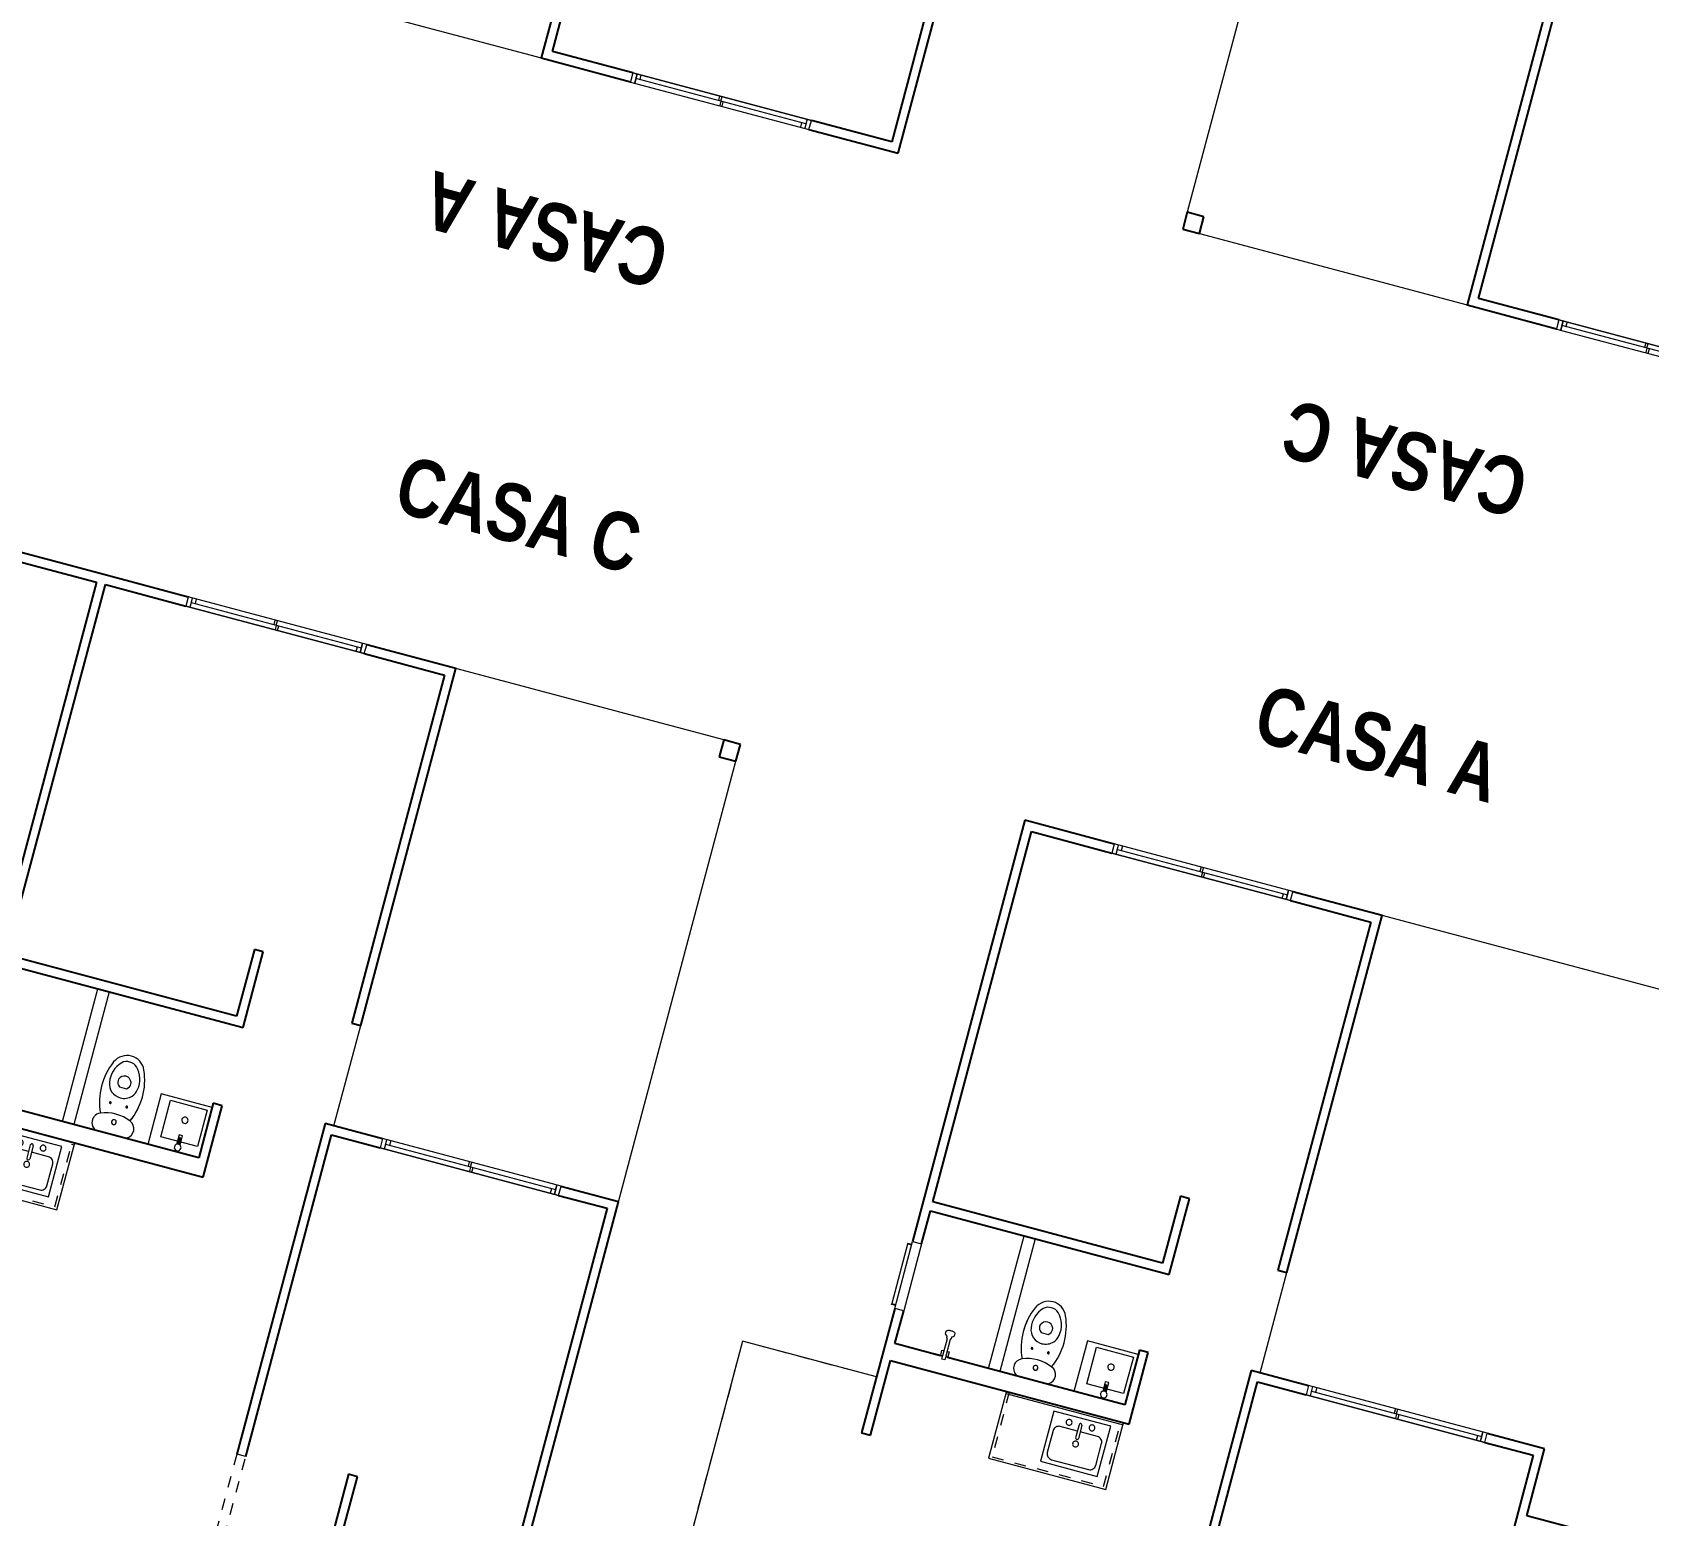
# Model space of a CAD drawing. Header units: metres. Extents: x 689715 to 690980, y 1005284 to 1006835.
# Drawn here: x 690704.75 to 690718.75, y 1005635.65 to 1005648.5 of the extents above; entities that cross this region are included whole.
import ezdxf

# ---------------------------------------------------------------- set-up
doc = ezdxf.new("R2010")
doc.units = ezdxf.units.M
doc.linetypes.add('Dash', pattern=[0.006, 0.003, -0.003])
doc.linetypes.add('Overhead', pattern=[0.00396875, 0.00238125, -0.0015875])
for name, color, linetype, lineweight in [('A-AREA', 250, 'Dash', 9), ('A-COLS', 52, 'Continuous', 9), ('A-DETL-GENF', 92, 'Continuous', 9), ('A-DETL-MEDM', 33, 'Continuous', 18), ('A-FLOR', 250, 'Continuous', 9), ('A-GENM', 13, 'Continuous', 9), ('A-GLAZ', 151, 'Continuous', 9), ('A-WALL', 250, 'Continuous', 9), ('G-ANNO-TEXT', 2, 'Continuous', 9), ('P-PIPE', 250, 'Continuous', 9), ('P-SANR-FIXT', 250, 'Continuous', 9), ('Q-CASE', 31, 'Continuous', 9), ('X1$0$A-FLOR', 250, 'Continuous', 9)]:
    doc.layers.add(name, color=color, linetype=linetype, lineweight=lineweight)
doc.layers.add('A-BLDG', color=7, linetype='Continuous')
doc.styles.add('ARIAL', font='arial.ttf')
doc.styles.add('Arial_B', font='', dxfattribs={"width": 0.8, "height": 0.5})
doc.styles.get('Arial_B').set_extended_font_data('Arial', bold=True)

# ---------------------------------------------------------------- blocks, each defined once
blk = doc.blocks.new('Window-Sliding - VENTANA DE 1_60 X 1_20-675561-PLANO CLAVE')
at = {"layer": 'A-GLAZ'}
for p, q in [((0.8003658304546725, 0.03999999999999999), (-0.7996341695453272, 0.03999999999999999)), ((-0.7996341695453272, 0.03999999999999999), (-0.7996341695453272, -0.04254999999902379)), ((-0.7996341695453272, 0.04000000000097636), (0.8003658304546725, 0.04000000000097636)), ((-0.7615341697799087, -0.04254999999902379), (-0.7615341697799087, 0.04000000000097636)), ((-0.7615341697799087, 0.04000000000097636), (-0.7615341697799087, -0.04254999999902379)), ((-0.7266091695452884, 0.04000000000097636), (-0.7266091695452884, -0.001274999999028649)), ((-0.02185916954532734, 0.04000000000097636), (-0.02185916954532734, -0.001274999999028649)), ((0.000365830454672653, -0.001274999999028649), (0.000365830454672653, 0.04000000000097636)), ((0.7622658304671645, 0.04000000000097636), (0.7622658304671645, -0.04254999999902379)), ((0.8003658304546725, -0.04254999999902379), (0.8003658304546725, 0.03999999999999999)), ((-0.7996341695453272, -0.04254999999902379), (0.8003658304546725, -0.04254999999902379)), ((-0.7996341695453272, -0.04254999999902379), (0.8003658304546725, -0.04254999999902379)), ((-0.7996341692992297, -0.04254999999902379), (0.8003658304556447, -0.04254999999902379)), ((0.7622658304671645, -0.001274999999028649), (-0.7615341697799086, -0.001274999999028649)), ((0.000365830454672653, -0.001274999999028649), (0.000365830454672653, -0.04254999999902379)), ((0.02259083045467268, -0.04254999999902379), (0.02259083045467268, -0.001274999999028649)), ((0.7273408304547152, -0.04254999999902379), (0.7273408304547152, -0.001274999999028649))]:
    blk.add_line(p, q, dxfattribs=at)
blk = doc.blocks.new('Window-Sliding - VENTANA DE 1_60 X 1_20-V1-PLANO CLAVE')
at = {"layer": 'A-GLAZ'}
for p, q in [((0.8003658304546725, 0.03999999999999999), (-0.7996341695453272, 0.03999999999999999)), ((-0.7996341695453272, 0.03999999999999999), (-0.7996341695453272, -0.0400000000000174)), ((-0.7996341695453272, 0.04000000000097636), (0.8003658304546725, 0.04000000000097636)), ((-0.7615341697799087, -0.04000000000001742), (-0.7615341697799087, 0.04000000000097636)), ((-0.7615341697799087, 0.04000000000097636), (-0.7615341697799087, -0.04000000000001743)), ((-0.7266091695452884, 0.04000000000097636), (-0.7266091695452884, -0.001274999999028649)), ((-0.02185916954532734, 0.04000000000097636), (-0.02185916954532734, -0.001274999999028649)), ((0.000365830454672653, -0.001274999999028649), (0.000365830454672653, 0.04000000000097636)), ((0.7622658304671645, 0.04000000000097636), (0.7622658304671645, -0.0400000000000134)), ((0.8003658304546725, -0.04000000000001214), (0.8003658304546725, 0.03999999999999999)), ((-0.7996341695453272, -0.04254999999902379), (0.8003658304546725, -0.04254999999902379)), ((-0.7996341695453272, -0.04254999999902379), (0.8003658304546725, -0.04254999999902379)), ((-0.7996341692992297, -0.04254999999902379), (0.8003658304556447, -0.04254999999902379)), ((0.7622658304671645, -0.001274999999028649), (-0.7615341697799086, -0.001274999999028649)), ((0.000365830454672653, -0.001274999999028649), (0.000365830454672653, -0.04000000000001475)), ((0.02259083045467268, -0.04000000000001475), (0.02259083045467268, -0.001274999999028649)), ((0.7273408304547152, -0.04000000000001343), (0.7273408304547152, -0.001274999999028649))]:
    blk.add_line(p, q, dxfattribs=at)
blk = doc.blocks.new('M_Ventana_Celosia 1 cuerpo - BAÑO-1121871-PLANO CLAVE')
at = {"layer": 'A-GLAZ'}
for p, q in [((-0.300000000000007, -0.04), (-0.300000000000007, 0.04)), ((-0.300000000000007, 0.04), (0.2999999999999924, 0.04)), ((-0.2750000000000072, 0.03999999999999969), (-0.2750000000000072, 0.07675334097780745)), ((-0.2750000000000072, 0.07675334097780745), (-0.2650000000000072, 0.07675334097780745)), ((-0.2650000000000072, 0.07675334097780745), (-0.2650000000000072, 0.03999999999999969)), ((0.2649999999999921, 0.07604623419662293), (-0.2650000000000081, 0.07604623419662293)), ((0.2649999999999926, 0.03999999999999973), (0.2649999999999926, 0.07675334097781016)), ((0.2749999999999926, 0.07675334097781016), (0.2649999999999926, 0.07675334097781016)), ((0.2749999999999926, 0.07675334097781016), (0.2749999999999926, 0.0399999999999997)), ((0.2999999999999924, 0.04), (0.2999999999999924, -0.04)), ((0.2999999999999924, -0.04), (-0.300000000000007, -0.04))]:
    blk.add_line(p, q, dxfattribs=at)
blk = doc.blocks.new('Asiento de WC con cisterna - Basado en muro _1_ - 700 x 370 mm-V7-PLANO CLAVE')
at = {"layer": 'P-SANR-FIXT'}
for p, q in [((0.08188709035935567, 0.5055635977873038), (0.09421954282716859, 0.493231145319493)), ((0.09421954282716859, 0.493231145319493), (0.1557804571728157, 0.493231145319493)), ((0.1557804571728157, 0.493231145319493), (0.1681124345074399, 0.5055631226541172)), ((-0.02187722138719559, 0.07499999999999994), (-0.02187722138719559, 0.08391989724035026)), ((-0.02187722138719559, 0.07499999999999994), (-0.02187722138719559, 0.08391989724035026)), ((0.2718772213871811, 0.0839198972403314), (0.2718772213871811, 0.07499999999999994)), ((0.2718772213871811, 0.0839198972403314), (0.2718772213871811, 0.07499999999999994))]:
    blk.add_line(p, q, dxfattribs=at)
for centre, radius, start, end in [((0.1263906931667725, 0.6279586832031133), 0.1500205755124663, 90.53114040896261, 156.2031105431063), ((0.1263906931667726, 0.627958683203113), 0.1500205755124664, 90.53114040896229, 156.2031105431058), ((0.1167033178664538, 0.6421242949030073), 0.08160219203835921, 84.16452320228078, 135.6026374064211), ((0.1236093068331425, 0.6279586832032669), 0.1500205755124664, 23.79688945691986, 89.46885958470654), ((0.1236093068331423, 0.6279586832032668), 0.1500205755124665, 23.79688945691951, 89.46885958470611), ((0.1332966821335287, 0.6421242949030073), 0.08160219203835917, 44.39736259357652, 95.8354767977185), ((0.5000422088294059, 0.4631829594189233), 0.5583911110627031, 156.2031105431048, 204.6060293370741), ((0.5000422088294061, 0.4631829594189232), 0.5583911110627032, 156.2031105431045, 204.6455084719933), ((0.2155035793955505, 0.5453808393940114), 0.2198801290422032, 135.6026374064219, 189.0939245400835), ((0.1249996889637568, 0.5385196732527052), 0.05811982397823022, 17.18294614083706, 162.8135445182307), ((0.03449642060443201, 0.5453808393940114), 0.2198801290422031, 350.9060754599147, 44.3973625935772), ((-0.2500422088294234, 0.4631829594189235), 0.5583911110627031, 335.3544915280072, 23.79688945691954), ((-0.2500422088294235, 0.4631829594189235), 0.5583911110627032, 335.3939706629263, 23.79688945691991), ((0.1249965700011368, 0.5308938083802591), 0.1282210170177353, 189.0939245400833, 270.0015327010727), ((0.1172424294186785, 0.5409189368466328), 0.0499999999999988, 162.8135445182306, 225.0000000000047), ((0.1250034299988457, 0.5308938083802591), 0.1282210170177353, 269.9984672994297, 317.5547232189022), ((0.1327570954481102, 0.5409184617134469), 0.05000000000000183, 314.9999999999996, 17.18294614083711), ((0.1250034299988457, 0.5308938083802591), 0.1282210170177355, 317.5547232189018, 350.9060754599144), ((0.0518305911706004, 0.3404140648905677), 0.007829715225314391, 1.272221872585407e-12, 180.0000000000004), ((0.0518305911706004, 0.3404140648905676), 0.007829715225314412, 179.9999999999999, 359.9999999999992), ((0.1997880414132113, 0.3404140648905682), 0.007829715225314409, 7.124442486478279e-13, 180.000000000004), ((0.1997880414132113, 0.3404140648905676), 0.007829715225314452, 179.9999999999995, 1.933777246329818e-12), ((0.0221904505495775, 0.1536969039532579), 0.0825275128411137, 113.1217691630647, 237.7255393616297), ((0.02219045054957754, 0.1536969039532579), 0.08252751284111375, 113.1217691630644, 237.7255393616293), ((0.1249999999999927, -0.08708317119861808), 0.3443382231803591, 66.87823083693358, 113.121769163063), ((0.1249999999982369, -0.08708317119446829), 0.3443382231758532, 112.6568070909436, 113.1217691630658), ((0.1256452486108077, 0.1862915561837395), 0.02088535773801652, 2.544443745170813e-14, 180), ((0.1256452486108077, 0.1862915561837395), 0.02088535773801541, 180, 5.088887490341627e-14), ((0.1249999999989467, -0.08708317120110491), 0.3443382231830575, 66.87823083693642, 67.34319290905344), ((0.2278095494504263, 0.1536969039532501), 0.08252751284111375, 302.2744606383561, 66.87823083693543), ((0.2278095494504263, 0.1536969039532501), 0.08252751284111372, 302.2744606383558, 66.87823083693507)]:
    blk.add_arc(centre, radius, start, end, dxfattribs=at)
blk = doc.blocks.new('Shower_System-Symmons-Dia-Shower-Tub_Spout - 2_5 GPM Flow Restrictor_ Chrome-789671-PLANO CLAVE')
at = {"layer": 'P-PIPE'}
for p, q in [((10.78847418490957, 5.64833240039586), (10.78847418490957, 5.673732400395861)), ((10.79472028818157, 5.642086297123863), (10.78847418490957, 5.64833240039586)), ((10.80742028818156, 5.634753948705157), (10.79472028818157, 5.642086297123863)), ((10.80742028818156, 5.620154265245772), (10.80742028818156, 5.634753948705157)), ((10.81377028818157, 5.463495703043542), (10.81377028818156, 5.614123166941712)), ((10.83917028818159, 5.614123166941712), (10.83917028818159, 5.463495703043542)), ((10.85822028818159, 5.642086297123863), (10.84552028818159, 5.634753948705158)), ((10.84552028818159, 5.634753948705158), (10.84552028818159, 5.620154265245772)), ((10.86446639145359, 5.648332400395861), (10.85822028818159, 5.642086297123863)), ((10.86446639145359, 5.673732400395862), (10.86446639145359, 5.648332400395861)), ((10.79472028818157, 5.458853730516862), (10.81200504935531, 5.463495703043542)), ((10.81200504935531, 5.463495703043542), (10.81377028818157, 5.463495703043542)), ((10.83917028818159, 5.463495703043542), (10.84093552700785, 5.463495703043542)), ((10.84093552700785, 5.463495703043542), (10.85822028818159, 5.458853730516863)), ((10.79472028818157, 5.455054265245675), (10.79472028818157, 5.458853730516862)), ((10.81377028818158, 5.455054265245715), (10.79472028818157, 5.455054265245715)), ((10.81377028818158, 5.429654265245681), (10.81377028818158, 5.455054265245715)), ((10.83917028818158, 5.429654265245681), (10.81377028818158, 5.429654265245681)), ((10.85822028818159, 5.455054265245715), (10.83917028818158, 5.455054265245715)), ((10.83917028818158, 5.455054265245715), (10.83917028818158, 5.429654265245681)), ((10.85822028818159, 5.458853730516863), (10.85822028818159, 5.455054265245715))]:
    blk.add_line(p, q, dxfattribs=at)
blk.add_open_spline([(10.78847418490957, 5.673732400395861), (10.78847654084586, 5.674601728311892), (10.78882015961313, 5.676313428696286), (10.79036904348912, 5.678832166529689), (10.79290117796723, 5.681205930820459), (10.79749763517924, 5.684101631818613), (10.80530575190709, 5.687059475227506), (10.81697131742473, 5.689164437133897), (10.82966575595639, 5.689597408816618), (10.8420135478714, 5.68831017386291), (10.8535677299157, 5.685208237250614), (10.86227323625739, 5.680183749285701), (10.86446050161287, 5.67590572018594), (10.86446639145359, 5.673732400395862)], degree=3, knots=[0, 0, 0, 0, 0.05263157894736842, 0.1052631578947368, 0.1578947368421053, 0.2105263157894737, 0.3157894736842105, 0.4210526315789473, 0.5263157894736842, 0.631578947368421, 0.7368421052631579, 0.868421052631579, 1, 1, 1, 1], dxfattribs=at)
for points in [[(10.81377028818156, 5.614123166941712), (10.81243554213799, 5.614630948917133), (10.81012839499278, 5.615792135391595), (10.80792105471739, 5.617888621405987), (10.80742151009942, 5.61939317255876), (10.80742028818156, 5.620154265245772)], [(10.84552028818159, 5.620154265245772), (10.84551906626373, 5.61939317255876), (10.84501952164576, 5.617888621405988), (10.84281218137037, 5.615792135391595), (10.84050503422517, 5.614630948917135), (10.83917028818159, 5.614123166941712)]]:
    blk.add_open_spline(points, degree=3, dxfattribs=at)
at = {"layer": 'P-SANR-FIXT'}
for p, q in [((10.73122028818158, 5.455054265245669), (10.73122028818158, 5.461404265245669)), ((10.73122028818158, 5.461404265245669), (10.79472028818157, 5.461404265245669)), ((10.79472028818157, 5.461404265245669), (10.79472028818157, 5.505854265245668)), ((10.79472028818157, 5.505854265245668), (10.81377028818157, 5.505854265245668)), ((10.83917028818158, 5.505854265245668), (10.85822028818158, 5.505854265245668)), ((10.85822028818158, 5.505854265245668), (10.85822028818158, 5.46140426524567)), ((10.85822028818158, 5.46140426524567), (10.92172028818158, 5.46140426524567)), ((10.92172028818158, 5.46140426524567), (10.92172028818158, 5.455054265245669))]:
    blk.add_line(p, q, dxfattribs=at)
blk = doc.blocks.new('M_PONTUS45_2017 - M_PONTUS45_2017-883207-PLANO CLAVE')
at = {"layer": 'A-GENM'}
for p, q in [((0.2279999999999978, 0.5280000000000005), (-0.2280000000000022, 0.5280000000000005)), ((-0.2280000000000022, 0.5280000000000005), (-0.2280000000000022, 0.07500000000000001)), ((-0.1359999999999999, 0.167995535799878), (-0.1359999999999999, 0.4948549201694228)), ((-0.1359999999999994, 0.4948549201694216), (0.1930000000000005, 0.4948549201694216)), ((0.1930000000000005, 0.4948549201694228), (0.1930000000000005, 0.167995535799878)), ((0.1930000000000005, 0.167995535799878), (-0.1359999999999999, 0.167995535799878))]:
    blk.add_line(p, q, dxfattribs=at)
at = {"layer": 'P-SANR-FIXT'}
for p, q in [((0.01334027428635848, 0.2253312500000225), (0.0133402742863582, 0.1390111950436073)), ((0.04366380000000099, 0.2253312500000224), (0.01334027428635848, 0.2253312500000225)), ((0.0221499999999993, 0.1999312500000069), (0.02214999999999903, 0.143680550901422)), ((0.03484999999999897, 0.1999312500000069), (0.0221499999999993, 0.1999312500000069)), ((0.03484999999999869, 0.1436805509014218), (0.03484999999999897, 0.1999312500000069)), ((0.0436638000000007, 0.1392898136295784), (0.04366380000000099, 0.2253312500000224))]:
    blk.add_line(p, q, dxfattribs=at)
for centre, radius, start, end in [((0.02850000000000183, 0.3600363776654815), 0.02717799999999874, 359.9999999999991, 179.9999999999995), ((0.02850000000000183, 0.3600363776654815), 0.02717799999999875, 179.9999999999999, 359.9999999999992), ((0.02850000000000062, 0.1150000000000157), 0.02937509999996869, 359.9999999999992, 179.9999999999995), ((0.02850000000000262, 0.1149999999999975), 0.02937509999998626, 77.51585301925981, 102.4841469807401), ((0.02850000000000062, 0.1150000000000157), 0.0293750999999687, 179.9999999999998, 359.9999999999993)]:
    blk.add_arc(centre, radius, start, end, dxfattribs=at)
blk = doc.blocks.new('M_Base Cabinet-Double Door Sink Unit - 105-535934-PLANO CLAVE')
at = {"layer": 'Q-CASE', "linetype": 'Dash'}
for p, q in [((-0.4812622950819733, -6.767919558114955e-17), (-0.4812622950819733, -0.5799999999999997)), ((0.5187377049180263, -0.5799999999999997), (0.5187377049180263, -6.767919558114955e-17)), ((-0.4812622950819733, -0.5799999999999997), (0.5187377049180263, -0.5799999999999997))]:
    blk.add_line(p, q, dxfattribs=at)
blk = doc.blocks.new('Counter Top w Sink Hole - 600mm Depth-798893-PLANO CLAVE')
at = {"layer": 'Q-CASE'}
for p, q in [((-1.200462295081971, 0), (-1.200462295081971, -0.5999999999999998)), ((-0.1504622950819716, -0.5999999999999998), (-0.1504622950819716, 0)), ((-1.200462295081969, -0.01904999999999946), (-0.1504622950819689, -0.01904999999999946)), ((-1.200462295081971, -0.5999999999999998), (-0.1504622950819716, -0.5999999999999998))]:
    blk.add_line(p, q, dxfattribs=at)
blk = doc.blocks.new('Fregadero de cocina - Isla - 510 x 450 mm-V14-PLANO CLAVE')
at = {"layer": 'P-SANR-FIXT'}
for p, q in [((-0.2393107594349382, 0.2273454011136385), (-0.2393107594349382, -0.22265459888635)), ((0.2706892405650619, 0.2273454011136385), (-0.2393107594349382, 0.2273454011136385)), ((0.00298924056506123, 0.1701954011136374), (0.00298924056506123, 0.05314540111363695)), ((0.0283892405650612, 0.1701954011136374), (0.0283892405650612, 0.05314540111363695)), ((0.2706892405650619, -0.22265459888635), (0.2706892405650619, 0.2273454011136386)), ((-0.2012107594349317, 0.06224540111364279), (-0.2012107594349317, -0.1337545988863613)), ((0.002989240565061231, 0.1130454011136345), (-0.1504107594349398, 0.1130454011136345)), ((0.1817892405650552, 0.1130454011136363), (0.02838924056506121, 0.1130454011136363)), ((0.2325892405650642, -0.1337545988863628), (0.2325892405650642, 0.06224540111362735)), ((-0.2393107594349382, -0.22265459888635), (0.2706892405650619, -0.22265459888635)), ((-0.1504107594349319, -0.1845545988863609), (0.1817892405650662, -0.1845545988863609))]:
    blk.add_line(p, q, dxfattribs=at)
for centre, radius, start, end in [((-0.08591075943493846, 0.1671166075596429), 0.0254000000000002, 359.9999999999996, 179.9999999999998), ((-0.08591075943493846, 0.1671166075596429), 0.02540000000000019, 180.0000000000001, 3.562221243239139e-13), ((0.01568924056506121, 0.1701954011136374), 0.0127, 359.9999999999996, 179.9999999999999), ((0.1172892405650611, 0.172313332320954), 0.02540000000000013, 359.9999999999996, 179.9999999999998), ((0.1172892405650611, 0.172313332320954), 0.02540000000000013, 180.0000000000001, 3.562221243239139e-13), ((-0.1504107594349399, 0.06224540111364263), 0.05079999999999229, 89.99999999999994, 180), ((0.01568924056506129, -5.66033779171555e-17), 0.02539999999999978, 359.9999999999996, 179.9999999999998), ((0.01568924056506129, -5.586524424723636e-17), 0.02539999999999978, 180.0000000000001, 3.053332494204976e-13), ((0.01568924056506121, 0.05314540111363695), 0.01269999999999997, 180, 5.088887490341627e-14), ((0.1817892405650552, 0.06224540111362734), 0.05080000000000862, 359.9999999999996, 90.00000000000006), ((-0.150410759434932, -0.1337545988863612), 0.05079999999999975, 179.9999999999997, 269.9999999999994), ((0.1817892405650661, -0.1337545988863628), 0.05079999999999806, 269.9999999999996, 2.544443745170813e-14)]:
    blk.add_arc(centre, radius, start, end, dxfattribs=at)
blk = doc.blocks.new('FRESNO A')
at = {"layer": 'A-AREA', "color": 141}
for p, q in [((1.549999999999883, 12.36000000000009), (0.3499999999999375, 12.3600000000001)), ((0.3499999999999375, 12.3600000000001), (0.3499999999999233, 8.410000000000096))]:
    blk.add_line(p, q, dxfattribs=at)
at = {"layer": 'A-FLOR', "color": 141}
for p, q in [((7.91749999999999, 17.34999999999998), (4.749999999999815, 17.34999999999998)), ((4.749999999999844, 13.25000000000011), (4.749999999999844, 14.15000000000011)), ((1.549999999999912, 12.36000000000009), (0.3499999999999375, 12.36000000000009)), ((0.3499999999999375, 12.36000000000009), (0.3499999999999375, 8.410000000000096))]:
    blk.add_line(p, q, dxfattribs=at)
at = {"layer": 'A-WALL', "color": 141, "lineweight": 25}
for p, q in [((2.349999999999866, 17.35000000000009), (1.549999999999912, 17.35000000000009)), ((1.549999999999912, 17.35000000000009), (1.549999999999883, 13.57500000000008)), ((1.62999999999991, 17.27000000000009), (2.349999999999866, 17.27000000000009)), ((1.629999999999924, 13.95000000000009), (1.62999999999991, 17.27000000000009)), ((4.749999999999872, 17.35000000000008), (3.949999999999861, 17.35000000000008)), ((3.949999999999861, 17.27000000000008), (4.66999999999986, 17.27000000000008)), ((4.66999999999986, 17.27000000000008), (4.66999999999986, 14.15000000000011)), ((4.749999999999858, 14.15000000000011), (4.749999999999872, 17.35000000000008)), ((3.689999999999898, 14.55000000000008), (3.689999999999912, 13.95000000000008)), ((3.769999999999897, 14.55000000000008), (3.689999999999898, 14.55000000000008)), ((3.769999999999897, 13.87000000000008), (3.769999999999897, 14.55000000000008)), ((4.66999999999986, 14.15000000000011), (4.749999999999858, 14.15000000000011)), ((3.689999999999898, 13.95000000000008), (1.62999999999991, 13.95000000000009)), ((1.62999999999991, 13.87000000000009), (3.769999999999897, 13.87000000000008)), ((1.629999999999868, 13.57500000000008), (1.629999999999868, 13.87000000000009)), ((3.689999999999898, 13.17000000000008), (3.689999999999912, 12.68000000000008)), ((3.769999999999897, 13.17000000000008), (3.689999999999898, 13.17000000000008)), ((3.769999999999897, 12.53000000000008), (3.769999999999897, 13.17000000000008)), ((5.185000000000002, 13.25000000000011), (4.66999999999986, 13.25000000000011)), ((4.66999999999986, 13.25000000000011), (4.66999999999986, 10.28681119365349)), ((4.749999999999858, 13.17000000000011), (5.185000000000002, 13.1700000000001)), ((4.749999999999858, 10.28681119365349), (4.749999999999858, 13.17000000000011)), ((7.299999999999912, 13.2500000000001), (6.785000000000011, 13.2500000000001)), ((6.785000000000011, 13.17000000000009), (7.219999999999914, 13.17000000000009)), ((7.219999999999914, 13.17000000000009), (7.219999999999914, 9.766811193653474)), ((7.299999999999912, 12.65000000000015), (7.299999999999912, 13.2500000000001)), ((1.549999999999883, 12.97500000000009), (1.549999999999883, 12.36000000000009)), ((1.629999999999868, 12.68000000000008), (1.629999999999868, 12.97500000000009)), ((2.038249999999877, 12.68000000000008), (1.629999999999868, 12.68000000000008)), ((3.689999999999898, 12.68000000000008), (2.10174999999991, 12.68000000000008)), ((8.849814697676877, 12.65000000000015), (7.299999999999912, 12.65000000000015)), ((1.629999999999868, 12.53000000000009), (3.769999999999897, 12.53000000000008)), ((1.629999999999868, 11.86000000000008), (1.629999999999868, 12.53000000000009)), ((1.549999999999883, 12.35998642538004), (1.549999999999855, 11.86000000000008)), ((1.549999999999855, 11.86000000000008), (1.629999999999868, 11.86000000000008))]:
    blk.add_line(p, q, dxfattribs=at)
at = {"layer": 'A-WALL', "color": 141}
for p, q in [((2.469999999999899, 12.68000000000008), (2.469999999999899, 13.87000000000009)), ((2.569999999999894, 13.87000000000008), (2.569999999999894, 12.68000000000008))]:
    blk.add_line(p, q, dxfattribs=at)
at = {"layer": 'A-GENM', "color": 141}
blk.add_blockref('M_PONTUS45_2017 - M_PONTUS45_2017-883207-PLANO CLAVE', (3.461999999999904, 12.60500000000008), dxfattribs=at)
at = {"layer": 'A-GLAZ', "color": 141}
for name, p, rotation in [('Window-Sliding - VENTANA DE 1_60 X 1_20-V1-PLANO CLAVE', (3.150365830454533, 17.31000000000008), 180), ('M_Ventana_Celosia 1 cuerpo - BAÑO-1121871-PLANO CLAVE', (1.589999999999876, 13.27500000000009), 89.99999999999991), ('Window-Sliding - VENTANA DE 1_60 X 1_20-675561-PLANO CLAVE', (5.985365830454683, 13.2100000000001), 180)]:
    blk.add_blockref(name, p, dxfattribs=dict(at, rotation=rotation))
at = {"layer": 'P-SANR-FIXT', "color": 141}
for name, p in [('Asiento de WC con cisterna - Basado en muro _1_ - 700 x 370 mm-V7-PLANO CLAVE', (2.7349999999999, 12.60500000000008)), ('Shower_System-Symmons-Dia-Shower-Tub_Spout - 2_5 GPM Flow Restrictor_ Chrome-789671-PLANO CLAVE', (-8.756470288181688, 7.224945734754492)), ('Fregadero de cocina - Isla - 510 x 450 mm-V14-PLANO CLAVE', (3.349310759434829, 12.24265459888645))]:
    blk.add_blockref(name, p, dxfattribs=at)
at = {"layer": 'Q-CASE', "color": 141}
for name, p in [('Counter Top w Sink Hole - 600mm Depth-798893-PLANO CLAVE', (3.870462295081865, 12.53000000000009)), ('M_Base Cabinet-Double Door Sink Unit - 105-535934-PLANO CLAVE', (3.176262295081855, 12.53000000000009))]:
    blk.add_blockref(name, p, dxfattribs=at)
at = {"layer": 'G-ANNO-TEXT', "color": 141, "insert": (3.261351614831241, 19.02872913707012), "char_height": 0.5, "width": 2.645568750000001, "attachment_point": 1, "style": 'Arial_B'}
blk.add_mtext('CASA A', dxfattribs=at)
blk = doc.blocks.new('M_MOLDURA SENCILLA PARA VENTANAS - Type 3-V3-PLANO CLAVE')
at = {"layer": 'A-GENM', "lineweight": 18}
for p, q in [((-0.6750000000000111, 0.09000000000000012), (-0.7750000000000058, 0.09000000000000012)), ((-0.7750000000000058, 0.09000000000000012), (-0.7750000000000058, 0.04000000000000011)), ((-0.7750000000000058, 0.04000000000000011), (-0.6750000000000111, 0.04000000000000011)), ((-0.6750000000000111, 0.04000000000000011), (-0.6750000000000111, 0.09000000000000012)), ((1.024999999999992, 0.09000000000000012), (0.9249999999999889, 0.09000000000000012)), ((0.9249999999999889, 0.09000000000000012), (0.9249999999999889, 0.04000000000000011)), ((0.9267500232635781, 0.04000000000000011), (1.024999999999992, 0.04000000000000011)), ((1.024999999999992, 0.04000000000000011), (1.024999999999992, 0.09000000000000012))]:
    blk.add_line(p, q, dxfattribs=at)
at = {"layer": 'A-GENM'}
blk.add_line((-0.675000000000008, 0.09000000000000001), (0.924999999999992, 0.09000000000000001), dxfattribs=at)
blk = doc.blocks.new('M_Opening-Door - 1_12 x 2_21 mm-891659-PLANO CLAVE')
at = {"layer": 'A-DETL-GENF', "linetype": 'Overhead'}
for p, q in [((0.5518113432835852, 0.04000000000000224), (-0.5681886567164147, 0.04000000000000224)), ((-0.5681886567164147, -0.03999999999999618), (0.5518113432835852, -0.03999999999999618))]:
    blk.add_line(p, q, dxfattribs=at)
at = {"layer": 'A-DETL-MEDM'}
for p, q in [((-0.5681886567164147, 0.04000000000000224), (-0.5681886567164147, -0.03999999999999618)), ((0.551811343283585, -0.03999999999999618), (0.551811343283585, 0.04000000000000224))]:
    blk.add_line(p, q, dxfattribs=at)
blk = doc.blocks.new('Counter Top w Sink Hole - 600mm Depth-V16-PLANO CLAVE')
at = {"layer": 'Q-CASE'}
for p, q in [((-1.200462295081971, 0), (-1.200462295081971, -0.5999999999999998)), ((-0.1504622950819716, -0.5999999999999998), (-0.1504622950819716, 0)), ((-1.200462295081969, -0.01904999999999946), (-1.175462295081984, -0.01904999999999946)), ((-0.175462295081975, -0.01904999999999946), (-0.1504622950819689, -0.01904999999999946)), ((-1.200462295081971, -0.5999999999999998), (-0.1504622950819716, -0.5999999999999998))]:
    blk.add_line(p, q, dxfattribs=at)
blk = doc.blocks.new('Sink - Utility - 455 mmx455 mm-V19-PLANO CLAVE')
at = {"layer": 'P-SANR-FIXT'}
for p, q in [((0.494128402543429, 0.2444437499999881), (0.00652716948617961, 0.2444437499999881)), ((0.006527169486180016, 0.2436499999999884), (0.4933346525434293, 0.2436499999999884)), ((0.02740438758579385, 0.2197088970073281), (0.006527169486180016, 0.2436499999999884)), ((0.02936875000000625, 0.2174562499999934), (0.02936875000000625, -0.2174562500000077)), ((0.4706312500000136, 0.2174562499999934), (0.02936875000000625, 0.2174562499999934)), ((0.4933346525434293, 0.2436499999999884), (0.4706312500000136, 0.2174562499999934)), ((0.4706312500000136, -0.2174562500000076), (0.4706312500000136, 0.2174562499999934)), ((0.4933346525434293, 0.2436499999999884), (0.4933346525434293, -0.2436500000000057)), ((0.4941284025434291, -0.2444437500000057), (0.4941284025434291, 0.2444437499999881)), ((0.02936875000000625, -0.2174562500000077), (0.006527169486180016, -0.2436500000000057)), ((0.4933346525434293, -0.2436500000000057), (0.006527169486180016, -0.2436500000000057)), ((0.006527169486179691, -0.2444437500000056), (0.4941284025434291, -0.2444437500000056)), ((0.02936875000000625, -0.2174562500000077), (0.4706312500000136, -0.2174562500000077)), ((0.4706312500000136, -0.2174562500000076), (0.4933346525434293, -0.2436500000000057))]:
    blk.add_line(p, q, dxfattribs=at)
for centre, radius, start, end in [((0.1301750000000063, -9.71852056014801e-15), 0.02000000000000002, 90.00000000000084, 269.9999999999999), ((0.1301750000000063, -9.718520560148014e-15), 0.01999999999999999, 89.99999999999997, 269.9999999999994), ((0.1301750000000063, -9.71852056014801e-15), 0.02, 269.9999999999999, 89.99999999999962), ((0.1301750000000063, -9.718520560148014e-15), 0.01999999999999999, 269.9999999999994, 89.9999999999993)]:
    blk.add_arc(centre, radius, start, end, dxfattribs=at)
blk = doc.blocks.new('Asiento de WC con cisterna - Basado en muro _1_ - 700 x 370 mm-V23-PLANO CLAVE')
at = {"layer": 'P-SANR-FIXT'}
for p, q in [((0.08188709035935567, 0.5055635977873038), (0.09421954282716859, 0.493231145319493)), ((0.09421954282716859, 0.493231145319493), (0.1557804571728157, 0.493231145319493)), ((0.1557804571728157, 0.493231145319493), (0.1681124345074399, 0.5055631226541172)), ((-0.02187722138719559, 0.07499999999999994), (-0.02187722138719559, 0.08391989724035026)), ((-0.02187722138719559, 0.07499999999999994), (-0.02187722138719559, 0.08391989724035026)), ((0.2718772213871811, 0.0839198972403314), (0.2718772213871811, 0.07499999999999994)), ((0.2718772213871811, 0.0839198972403314), (0.2718772213871811, 0.07499999999999994))]:
    blk.add_line(p, q, dxfattribs=at)
for centre, radius, start, end in [((0.1263906931667725, 0.6279586832031133), 0.1500205755124663, 90.53114040896261, 156.2031105431063), ((0.1263906931667726, 0.627958683203113), 0.1500205755124664, 90.53114040896229, 156.2031105431058), ((0.1167033178664538, 0.6421242949030073), 0.08160219203835921, 84.16452320228078, 135.6026374064211), ((0.1236093068331425, 0.6279586832032669), 0.1500205755124664, 23.79688945691986, 89.46885958470654), ((0.1236093068331423, 0.6279586832032668), 0.1500205755124665, 23.79688945691951, 89.46885958470611), ((0.1332966821335287, 0.6421242949030073), 0.08160219203835917, 44.39736259357652, 95.8354767977185), ((0.5000422088294059, 0.4631829594189233), 0.5583911110627031, 156.2031105431048, 204.6060293370741), ((0.5000422088294061, 0.4631829594189232), 0.5583911110627032, 156.2031105431045, 204.6455084719933), ((0.2155035793955505, 0.5453808393940114), 0.2198801290422032, 135.6026374064219, 189.0939245400835), ((0.1249996889637568, 0.5385196732527052), 0.05811982397823022, 17.18294614083706, 162.8135445182307), ((0.03449642060443201, 0.5453808393940114), 0.2198801290422031, 350.9060754599147, 44.3973625935772), ((-0.2500422088294234, 0.4631829594189235), 0.5583911110627031, 335.3544915280072, 23.79688945691954), ((-0.2500422088294235, 0.4631829594189235), 0.5583911110627032, 335.3939706629263, 23.79688945691991), ((0.1249965700011368, 0.5308938083802591), 0.1282210170177353, 189.0939245400833, 270.0015327010727), ((0.1172424294186785, 0.5409189368466328), 0.0499999999999988, 162.8135445182306, 225.0000000000047), ((0.1250034299988457, 0.5308938083802591), 0.1282210170177353, 269.9984672994297, 317.5547232189022), ((0.1327570954481102, 0.5409184617134469), 0.05000000000000183, 314.9999999999996, 17.18294614083711), ((0.1250034299988457, 0.5308938083802591), 0.1282210170177355, 317.5547232189018, 350.9060754599144), ((0.0518305911706004, 0.3404140648905677), 0.007829715225314391, 1.272221872585407e-12, 180.0000000000004), ((0.0518305911706004, 0.3404140648905676), 0.007829715225314412, 179.9999999999999, 359.9999999999992), ((0.1997880414132113, 0.3404140648905682), 0.007829715225314409, 7.124442486478279e-13, 180.000000000004), ((0.1997880414132113, 0.3404140648905676), 0.007829715225314452, 179.9999999999995, 1.933777246329818e-12), ((0.0221904505495775, 0.1536969039532579), 0.0825275128411137, 154.6563592292531, 237.7255393616297), ((0.02219045054957754, 0.1536969039532579), 0.08252751284111375, 154.6563592292528, 237.7255393616293), ((0.0221904505495775, 0.1536969039532579), 0.08252751284111358, 113.1217691630648, 152.7085966280277), ((0.02219045054957754, 0.1536969039532579), 0.0825275128411136, 113.1217691630644, 152.12444461328), ((0.1249999999999927, -0.08708317119861808), 0.3443382231803591, 66.87823083693358, 113.121769163063), ((0.1249999999982369, -0.08708317119446829), 0.3443382231758532, 112.6568070909436, 113.1217691630658), ((0.1256452486108077, 0.1862915561837395), 0.02088535773801652, 2.544443745170813e-14, 180), ((0.1256452486108077, 0.1862915561837395), 0.02088535773801541, 180, 5.088887490341627e-14), ((0.1249999999989467, -0.08708317120110491), 0.3443382231830575, 66.87823083693642, 67.34319290905344), ((0.2278095494504263, 0.1536969039532501), 0.08252751284111375, 302.2744606383561, 66.87823083693543), ((0.2278095494504263, 0.1536969039532501), 0.08252751284111372, 302.2744606383558, 66.87823083693507)]:
    blk.add_arc(centre, radius, start, end, dxfattribs=at)
blk = doc.blocks.new('M_Rectangular Column - 25X25-664251-PLANO CLAVE')
at = {"layer": 'A-COLS'}
for p, q in [((0.1250000000000005, 0.1250000000000036), (-0.1249999999999997, 0.1250000000000036)), ((-0.1249999999999997, 0.1250000000000036), (-0.1249999999999997, -0.1249999999999954)), ((0.1250000000000005, -0.1249999999999954), (0.1250000000000005, 0.1250000000000036)), ((-0.1249999999999997, -0.1249999999999954), (0.1250000000000005, -0.1249999999999954))]:
    blk.add_line(p, q, dxfattribs=at)
blk = doc.blocks.new('FRESNO C')
at = {"layer": 'A-AREA', "color": 141}
for p, q in [((7.300000000000068, 5.250000000000028), (7.300000000000068, 6.204096295797683)), ((4.749999999999972, 5.000000000000014), (7.050000000000239, 5.000000000000014))]:
    blk.add_line(p, q, dxfattribs=at)
at = {"layer": 'A-COLS', "color": 141, "lineweight": 25}
for p, q in [((7.300000000000068, 17.35000000000001), (7.150000000000063, 17.35000000000001)), ((7.150000000000063, 17.35000000000001), (7.150000000000063, 17.2)), ((7.300000000000068, 17.2), (7.300000000000068, 17.35000000000001)), ((7.150000000000063, 17.2), (7.300000000000068, 17.2)), ((7.250000000000242, 5.200000000000031), (7.10000000000025, 5.200000000000031)), ((7.10000000000025, 5.200000000000031), (7.10000000000025, 5.050000000000026)), ((7.250000000000242, 5.050000000000026), (7.250000000000242, 5.200000000000031)), ((7.10000000000025, 5.050000000000026), (7.250000000000242, 5.050000000000026))]:
    blk.add_line(p, q, dxfattribs=at)
at = {"layer": 'A-FLOR', "color": 141}
for p, q in [((7.150000000000063, 17.35000000000001), (4.749999999999915, 17.35000000000001)), ((7.300000000000068, 13.25000000000001), (7.300000000000068, 17.2)), ((4.749999999999915, 13.25000000000003), (4.749999999999915, 14.15000000000002)), ((-1.193711796076968e-12, 6.654096295797714), (0.9499999999999886, 6.654096295797714)), ((-1.193711796076968e-12, 6.208192591595392), (1.549999999998761, 6.208192591595392)), ((7.300000000000068, 5.250000000000028), (7.300000000000068, 6.204096295797683)), ((4.749999999999972, 5.162048147898872), (4.749999999999972, 6.142048147898862)), ((4.749999999999986, 5.000000000000028), (7.050000000000239, 5.000000000000028))]:
    blk.add_line(p, q, dxfattribs=at)
at = {"layer": 'A-WALL', "color": 141, "lineweight": 25}
for p, q in [((2.349999999999937, 17.35000000000001), (1.549999999999898, 17.34999999999991)), ((1.629999999999981, 17.27000000000001), (2.349999999999937, 17.27000000000001)), ((1.629999999999967, 13.95000000000002), (1.629999999999981, 17.27000000000001)), ((4.749999999999943, 17.35000000000001), (3.949999999999946, 17.35000000000001)), ((3.949999999999946, 17.27000000000001), (4.669999999999945, 17.27)), ((4.669999999999945, 17.27), (4.669999999999931, 14.15000000000002)), ((4.749999999999943, 14.15000000000002), (4.749999999999943, 17.35000000000001)), ((3.689999999999969, 14.55), (3.689999999999969, 13.95)), ((3.769999999999968, 14.55), (3.689999999999969, 14.55)), ((3.769999999999968, 13.87), (3.769999999999968, 14.55)), ((4.669999999999931, 14.15000000000002), (4.749999999999943, 14.15000000000002)), ((3.689999999999969, 13.95), (1.629999999999939, 13.95000000000002)), ((1.629999999999939, 12.68000000000002), (1.629999999999953, 13.87000000000002)), ((1.629999999999939, 13.87000000000002), (3.769999999999968, 13.87)), ((3.689999999999969, 13.17), (3.689999999999969, 12.68000000000001)), ((3.769999999999968, 13.17), (3.689999999999969, 13.17)), ((3.769999999999968, 12.53000000000002), (3.769999999999968, 13.17)), ((5.185000000000088, 13.25000000000003), (4.669999999999931, 13.25000000000003)), ((4.669999999999931, 13.25000000000003), (4.669999999999959, 10.28681119365341)), ((4.749999999999943, 13.17000000000003), (5.185000000000088, 13.17000000000003)), ((4.749999999999943, 10.28681119365341), (4.749999999999943, 13.17000000000003)), ((7.300000000000068, 13.25000000000001), (6.785000000000082, 13.25000000000001)), ((6.785000000000082, 13.17000000000003), (7.220000000000084, 13.17000000000003)), ((7.220000000000084, 13.17000000000003), (7.220000000000084, 9.766811193653396)), ((7.300000000000068, 6.204096295797683), (7.300000000000068, 13.25000000000001)), ((3.689999999999969, 12.68000000000001), (1.629999999999939, 12.68000000000002)), ((-6.536993168992922e-13, 12.53000000000002), (1.549004298725237, 12.53000000000002)), ((1.549999999999926, 12.53000000000002), (3.769999999999968, 12.53000000000002)), ((5.650000000000006, 10.3668111936534), (5.650000000000006, 9.086811193653418)), ((5.730000000000004, 10.3668111936534), (5.650000000000006, 10.3668111936534)), ((5.730000000000004, 9.766811193653396), (5.730000000000004, 10.3668111936534)), ((1.669999999999931, 10.08), (0.699999999999477, 10.08000000000001)), ((0.699999999999477, 10.08000000000001), (0.699999999999477, 10.00000000000001)), ((1.669999999999931, 5.080000000000027), (1.669999999999931, 10.08)), ((0.699999999999477, 10.00000000000001), (1.54999999999994, 10.00000000000001)), ((1.54999999999994, 10.00000000000001), (1.549999999999926, 6.80409629579772)), ((7.220000000000084, 9.766811193653396), (5.730000000000004, 9.766811193653396)), ((5.730000000000004, 9.086811193653418), (5.730000000000018, 9.686811193653412)), ((5.730000000000004, 9.686811193653412), (7.220000000000084, 9.686811193653398)), ((7.220000000000084, 9.686811193653398), (7.220000000000056, 6.284096295797681)), ((4.669999999999959, 9.166811193653416), (4.669999999999987, 6.142048147898862)), ((4.749999999999972, 6.284096295797681), (4.749999999999957, 9.166811193653416)), ((5.650000000000006, 9.086811193653418), (5.730000000000004, 9.086811193653418)), ((1.549999999999926, 6.80409629579772), (0.9499999999999886, 6.804096295797706)), ((0.9499999999999886, 6.804096295797706), (0.9499999999999886, 6.654096295797714)), ((0.9499999999999886, 6.654096295797714), (1.549999999999926, 6.654096295797714)), ((1.549999999999926, 6.654096295797714), (1.549999999999926, 5.000000000000028)), ((5.185000000000031, 6.284096295797681), (4.749999999999972, 6.284096295797696)), ((4.749999999999972, 6.204096295797697), (5.185000000000031, 6.204096295797697)), ((4.749999999999972, 6.142048147898862), (4.749999999999972, 6.204096295797697)), ((7.220000000000056, 6.284096295797681), (6.785000000000025, 6.284096295797681)), ((6.785000000000025, 6.204096295797683), (7.300000000000068, 6.204096295797683)), ((4.669999999999987, 6.142048147898862), (4.749999999999972, 6.142048147898862)), ((2.349999999999923, 5.080000000000027), (1.669999999999931, 5.080000000000027)), ((4.669999999999987, 5.080000000000027), (3.949999999999932, 5.080000000000027)), ((4.669999999999987, 5.162048147898858), (4.669999999999987, 5.080000000000027)), ((4.749999999999972, 5.162048147898858), (4.669999999999987, 5.162048147898858)), ((4.749999999999972, 5.000000000000028), (4.749999999999972, 5.162048147898858)), ((1.549999999999926, 5.000000000000028), (2.349999999999923, 5.000000000000028)), ((3.949999999999932, 5.000000000000028), (4.749999999999972, 5.000000000000028))]:
    blk.add_line(p, q, dxfattribs=at)
at = {"layer": 'A-WALL', "color": 141}
for p, q in [((2.46999999999997, 12.68000000000001), (2.46999999999997, 13.87000000000002)), ((2.569999999999965, 13.87000000000002), (2.569999999999965, 12.68000000000001))]:
    blk.add_line(p, q, dxfattribs=at)
at = {"layer": 'X1$0$A-FLOR', "color": 141}
for p, q in [((4.749999999999815, 5.000000000000014), (4.749999999999815, -1.4210854715202e-14)), ((5.649999999999821, -1.4210854715202e-14), (5.649999999999807, 5.000000000000014)), ((6.449999999999903, 5.000000000000014), (6.449999999999918, -1.4210854715202e-14)), ((7.049999999999898, -1.4210854715202e-14), (7.049999999999898, 5.000000000000014)), ((0.49999999999973, -1.80000000000004), (7.049999999999898, -1.800000000000026)), ((0.4999999999997158, -2.40000000000002), (3.999999999999815, -2.40000000000002)), ((0.4999999999997158, -2.550000000000026), (3.999999999999815, -2.550000000000026))]:
    blk.add_line(p, q, dxfattribs=at)
for centre, radius, start, end in [((3.999999999999815, -1.800000000000026), 0.75, 270, 0), ((3.999999999999815, -1.800000000000026), 0.6, 270, 0), ((7.799999999999898, -1.80000000000004), 0.75, 180, 270), ((7.799999999999898, -1.80000000000004), 0.6, 180, 270)]:
    blk.add_arc(centre, radius, start, end, dxfattribs=at)
at = {"layer": 'A-COLS', "color": 141}
blk.add_blockref('M_Rectangular Column - 25X25-664251-PLANO CLAVE', (7.175000000000239, 5.125000000000014), dxfattribs=at)
at = {"layer": 'A-GENM', "color": 141}
blk.add_blockref('M_PONTUS45_2017 - M_PONTUS45_2017-883207-PLANO CLAVE', (3.461999999999975, 12.605), dxfattribs=at)
for name, p, rotation in [('M_Opening-Door - 1_12 x 2_21 mm-891659-PLANO CLAVE', (4.70999999999998, 9.71862253693699), 269.9999999999999), ('M_MOLDURA SENCILLA PARA VENTANAS - Type 3-V3-PLANO CLAVE', (3.276750023263503, 5.04000000000002), 180)]:
    blk.add_blockref(name, p, dxfattribs=dict(at, rotation=rotation))
at = {"layer": 'A-GLAZ', "color": 141, "rotation": 180}
for name, p in [('Window-Sliding - VENTANA DE 1_60 X 1_20-V1-PLANO CLAVE', (3.150365830454618, 17.31000000000001)), ('Window-Sliding - VENTANA DE 1_60 X 1_20-675561-PLANO CLAVE', (5.985365830454754, 13.21000000000002)), ('Window-Sliding - VENTANA DE 1_60 X 1_20-675561-PLANO CLAVE', (5.985365830454697, 6.244096295797689)), ('Window-Sliding - VENTANA DE 1_60 X 1_20-675561-PLANO CLAVE', (3.150365830454604, 5.04000000000002))]:
    blk.add_blockref(name, p, dxfattribs=at)
at = {"layer": 'P-SANR-FIXT', "color": 141}
for name, p in [('Asiento de WC con cisterna - Basado en muro _1_ - 700 x 370 mm-V23-PLANO CLAVE', (2.774999999999977, 12.605)), ('Fregadero de cocina - Isla - 510 x 450 mm-V14-PLANO CLAVE', (2.249310759434906, 12.24265459888638))]:
    blk.add_blockref(name, p, dxfattribs=at)
at = {"layer": 'P-SANR-FIXT', "color": 141, "rotation": 180}
blk.add_blockref('Sink - Utility - 455 mmx455 mm-V19-PLANO CLAVE', (1.556527169486131, 9.754606250000009), dxfattribs=at)
at = {"layer": 'Q-CASE', "color": 141}
for name, p in [('Counter Top w Sink Hole - 600mm Depth-V16-PLANO CLAVE', (2.770462295081927, 12.53000000000002)), ('M_Base Cabinet-Double Door Sink Unit - 105-535934-PLANO CLAVE', (2.076262295081932, 12.53000000000002))]:
    blk.add_blockref(name, p, dxfattribs=at)
at = {"layer": 'G-ANNO-TEXT', "color": 141, "char_height": 0.5, "attachment_point": 1}
for s, insert, width, style in [('CASA C', (3.858394141971303, 19.02872913707013), 2.64556875, 'Arial_B'), ('LOTE DE FINAL ', (1.9567540048578, 2.953583899203593), 5.2911375, 'ARIAL'), ('DE HILERA', (2.552066504857791, 2.143297440870256), 3.655695000000001, 'ARIAL')]:
    blk.add_mtext(s, dxfattribs=dict(at, insert=insert, width=width, style=style))
blk = doc.blocks.new('FRESNO B')
at = {"layer": 'A-WALL', "color": 141, "lineweight": 25}
for p, q in [((8.850000000000094, 17.35000000000002), (7.917500000000036, 17.35000000000038)), ((7.917499999999986, 17.27000000000037), (8.850000000000069, 17.26999999999977)), ((8.850000000000069, 17.26999999999977), (8.850000000000055, 12.64999999999976))]:
    blk.add_line(p, q, dxfattribs=at)

msp = doc.modelspace()

# ---------------------------------------------------------------- block references
at = {"layer": 'A-BLDG'}
for name, p, rotation in [('FRESNO A', (690718.2210988913, 1005663.814299355), 165.066691336882), ('FRESNO C', (690726.2407541055, 1005661.67534395), 165.066691336882), ('FRESNO B', (690692.3083702077, 1005629.327301925), 345.0663971945302), ('FRESNO C', (690699.3618019028, 1005627.446051985), 345.066691336882), ('FRESNO A', (690707.3814571159, 1005625.307096579), 345.066691336882)]:
    msp.add_blockref(name, p, dxfattribs=dict(at, rotation=rotation))

doc.saveas('drawing.dxf')
